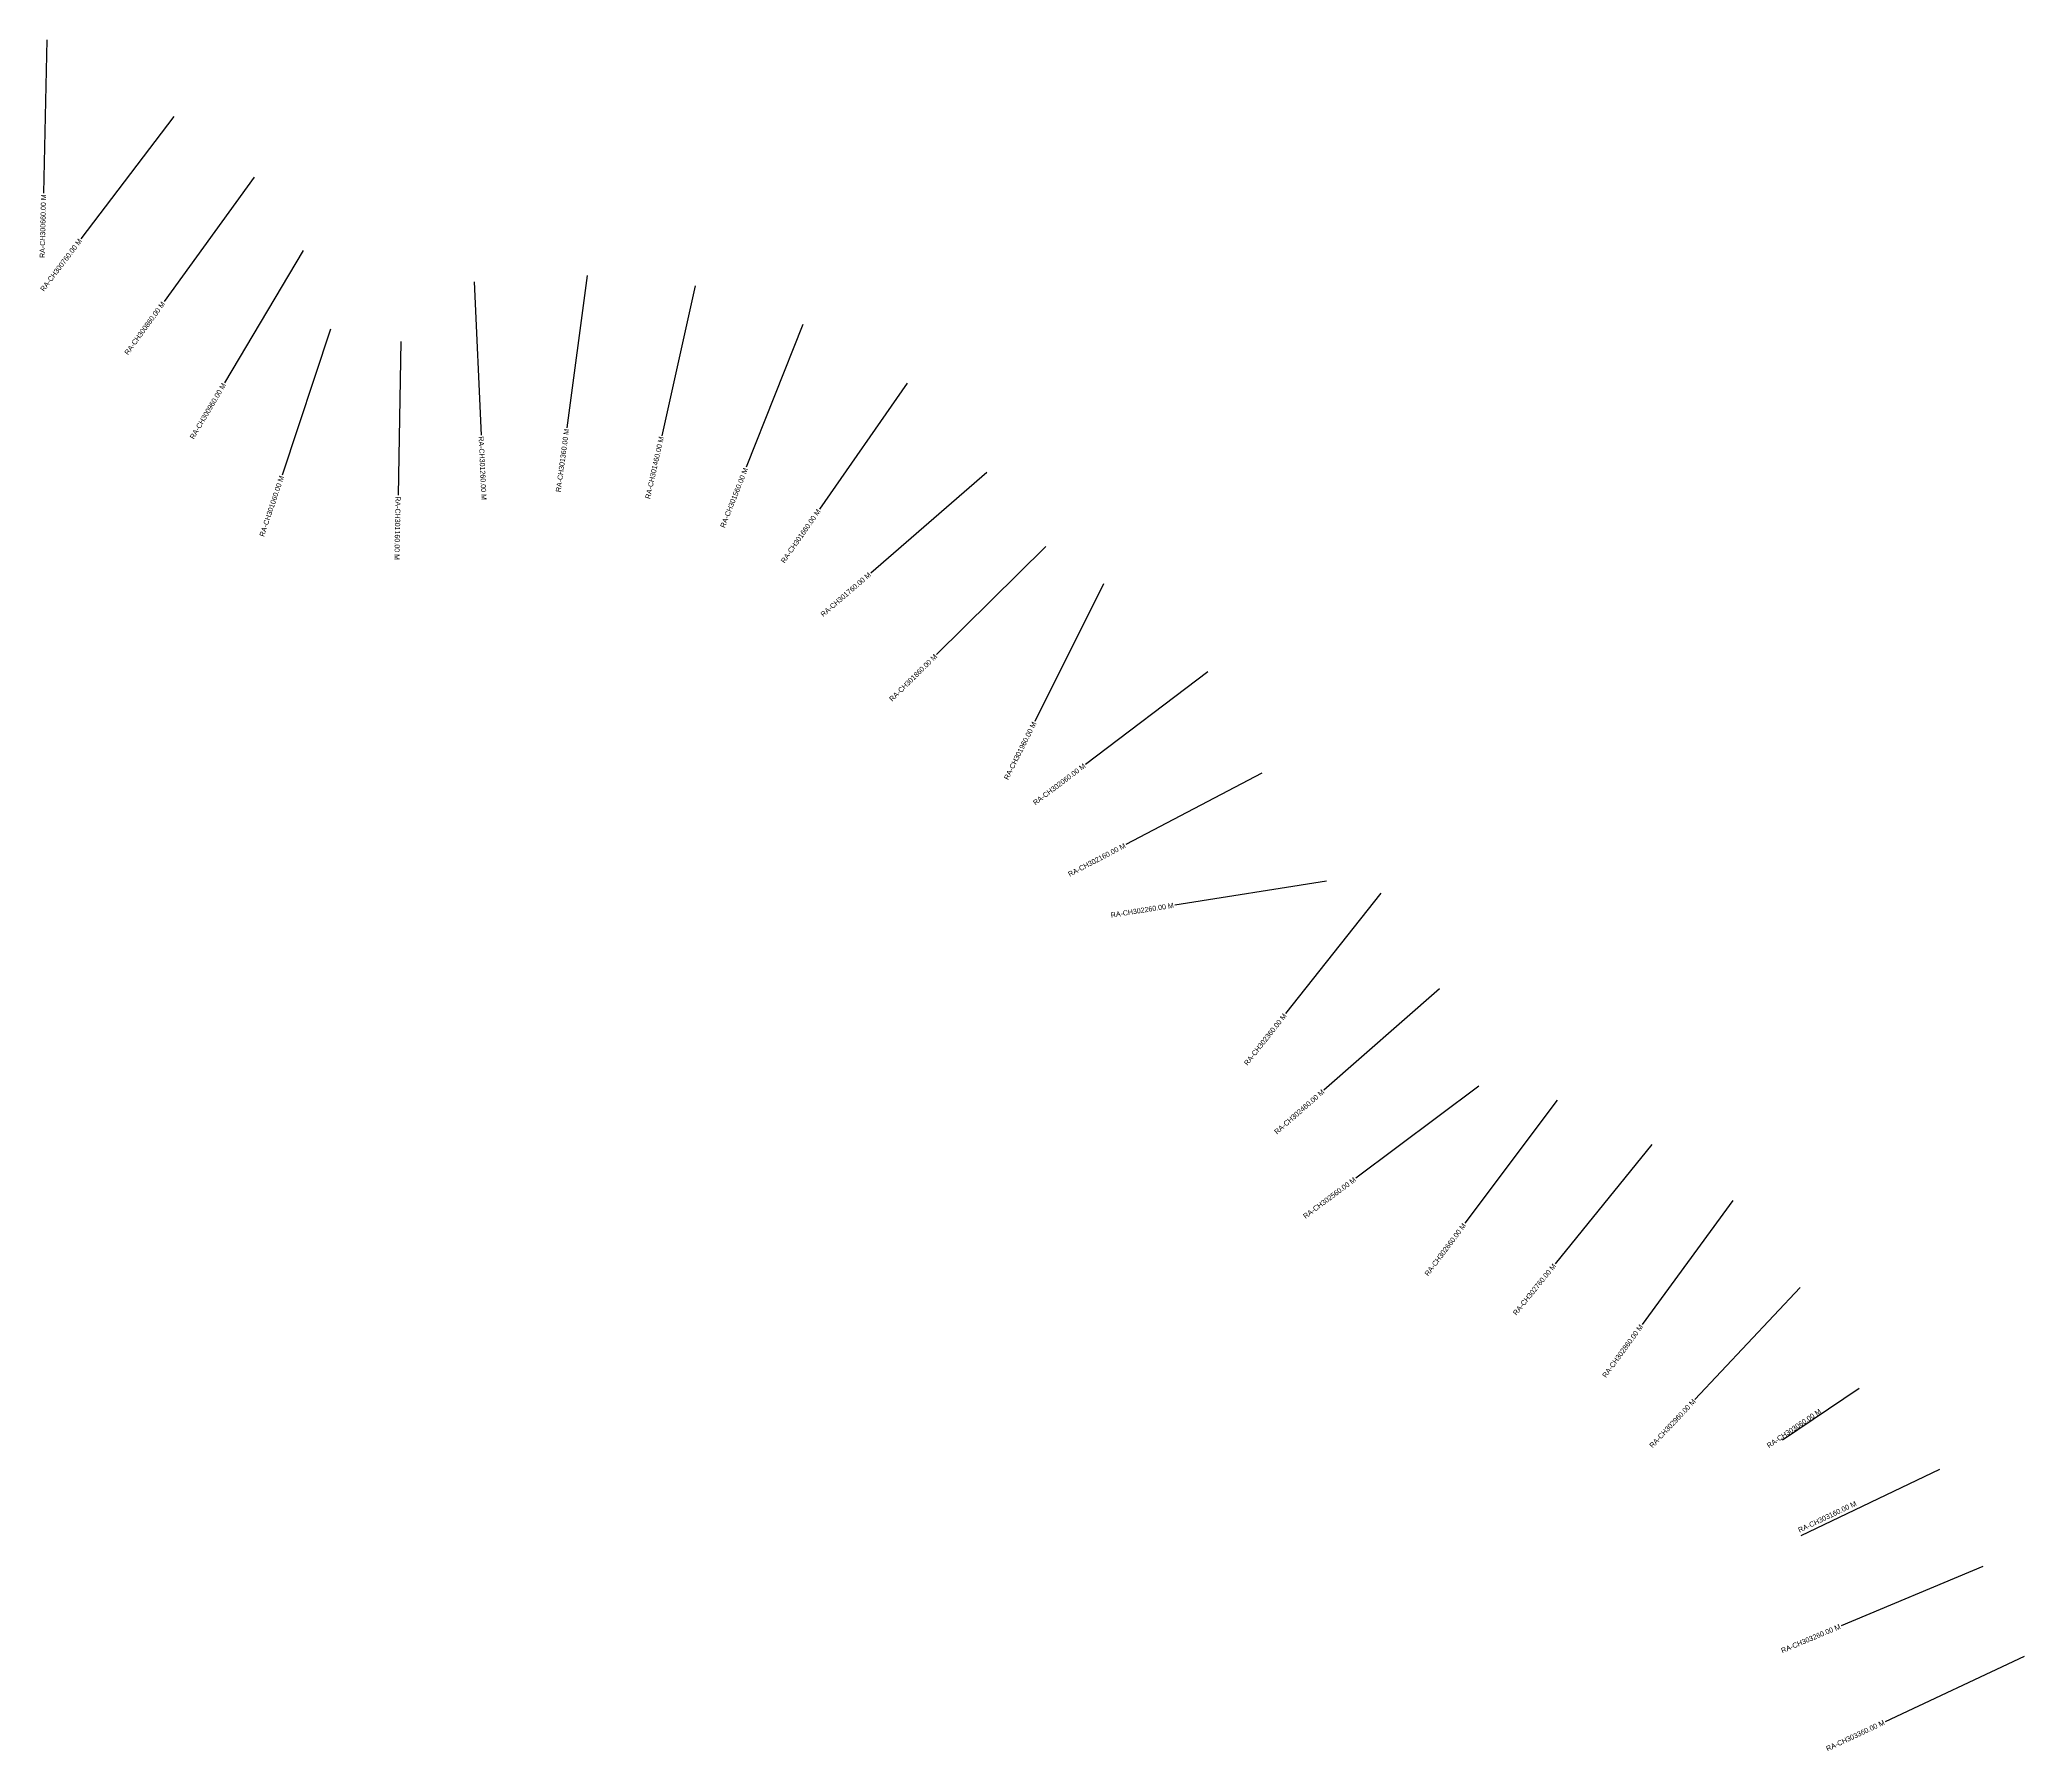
# Model space of a CAD drawing. Header units: metres. Extents: x 283146 to 296257, y 2012441 to 2016346.
# Drawn here: x 283146 to 285083, y 2014373 to 2016043 of the extents above; entities that cross this region are included whole.
import ezdxf
from ezdxf.enums import TextEntityAlignment as Align

# ---------------------------------------------------------------- set-up
doc = ezdxf.new("R2010")
doc.units = ezdxf.units.M
doc.layers.add('CS', color=134, linetype='Continuous')
doc.layers.add('CSMark', color=6, linetype='Continuous')

msp = doc.modelspace()

# ---------------------------------------------------------------- linework, layer by layer
at = {"layer": 'CS'}
for p, q in [((283152.7, 2016043.1), (283149.5, 2015893.1)), ((283276.6, 2015968.2), (283185.9, 2015848.7)), ((283355.1, 2015908.9), (283267, 2015787.4)), ((283402.7, 2015837.2), (283326.2, 2015708.2)), ((283569.8, 2015806.8), (283576.6, 2015656.9)), ((283680.2, 2015812.8), (283660.2, 2015664.1)), ((283785.5, 2015802.9), (283752.9, 2015656.5)), ((283890.6, 2015765.1), (283835.3, 2015625.7)), ((283429.7, 2015760.5), (283382.3, 2015618.1)), ((283498.1, 2015748.3), (283495.5, 2015598.3)), ((283992.5, 2015707.9), (283906.9, 2015584.8)), ((284070.4, 2015620.4), (283956.9, 2015522.4)), ((284128, 2015548.2), (284021.2, 2015442.8)), ((284184.3, 2015511.7), (284117.2, 2015377.5)), ((284286.2, 2015426.1), (284166.6, 2015335.6)), ((284338.9, 2015326.9), (284206, 2015257.3)), ((284401.8, 2015221.7), (284253.7, 2015198.2)), ((284455, 2015210), (284362, 2015092.3)), ((284512.2, 2015116.4), (284399.4, 2015017.6)), ((284550.6, 2015021.5), (284430.5, 2014931.6)), ((284627, 2015007.7), (284537.1, 2014887.6)), ((284719.6, 2014964.5), (284625.1, 2014848)), ((284798.5, 2014909.9), (284710, 2014788.8)), ((284864.3, 2014825), (284761.6, 2014715.6)), ((284922, 2014726.4), (284847.2, 2014675.8)), ((285000.5, 2014647.2), (284865.1, 2014582.6)), ((285042.6, 2014552.6), (284904.3, 2014494.6)), ((285083.1, 2014464.5), (284947.2, 2014401))]:
    msp.add_line(p, q, dxfattribs=at)

# ---------------------------------------------------------------- texts
at = {"layer": 'CSMark'}
for s, rotation, p in [('RA-CH300660.00 M', 88.7556, (283149.4, 2015892.1)), ('RA-CH300760.00 M', 52.8083, (283185.3, 2015847.9)), ('RA-CH300860.00 M', 54.0517, (283266.4, 2015786.6)), ('RA-CH300960.00 M', 59.3179, (283325.7, 2015707.3)), ('RA-CH301360.00 M', 82.3594, (283660.1, 2015663.1)), ('RA-CH301460.00 M', 77.4194, (283752.6, 2015655.6)), ('RA-CH301560.00 M', 68.3737, (283835, 2015624.8)), ('RA-CH301060.00 M', 71.5746, (283382, 2015617.2)), ('RA-CH301660.00 M', 55.1882, (283906.3, 2015584)), ('RA-CH301760.00 M', 40.7828, (283956.1, 2015521.8)), ('RA-CH301860.00 M', 44.6278, (284020.5, 2015442.1)), ('RA-CH301960.00 M', 63.4018, (284116.7, 2015376.7)), ('RA-CH302060.00 M', 37.1322, (284165.8, 2015335)), ('RA-CH302160.00 M', 27.6516, (284205.2, 2015256.8)), ('RA-CH302260.00 M', 9.0113, (284252.7, 2015198.1)), ('RA-CH302360.00 M', 51.6696, (284361.4, 2015091.5)), ('RA-CH302460.00 M', 41.2148, (284398.7, 2015016.9)), ('RA-CH302560.00 M', 36.8089, (284429.7, 2014931)), ('RA-CH302660.00 M', 53.1474, (284536.5, 2014886.8)), ('RA-CH302760.00 M', 50.9777, (284624.5, 2014847.2)), ('RA-CH302860.00 M', 53.8418, (284709.4, 2014788)), ('RA-CH302960.00 M', 46.795, (284761, 2014714.9)), ('RA-CH303060.00 M', 34.0844, (284884, 2014704.8)), ('RA-CH303160.00 M', 25.5228, (284918.8, 2014614.5)), ('RA-CH303260.00 M', 22.7604, (284903.3, 2014494.2)), ('RA-CH303360.00 M', 25.0317, (284946.3, 2014400.6))]:
    msp.add_text(s, height=5, rotation=rotation, dxfattribs=at).set_placement(p, align=Align.MIDDLE_RIGHT)
for s, rotation, p in [('RA-CH301260.00 M', 272.5932, (283576.6, 2015655.9)), ('RA-CH301160.00 M', 269.0188, (283495.5, 2015597.3))]:
    msp.add_text(s, height=5, rotation=rotation, dxfattribs=at).set_placement(p, align=Align.MIDDLE_LEFT)

doc.saveas('drawing.dxf')
